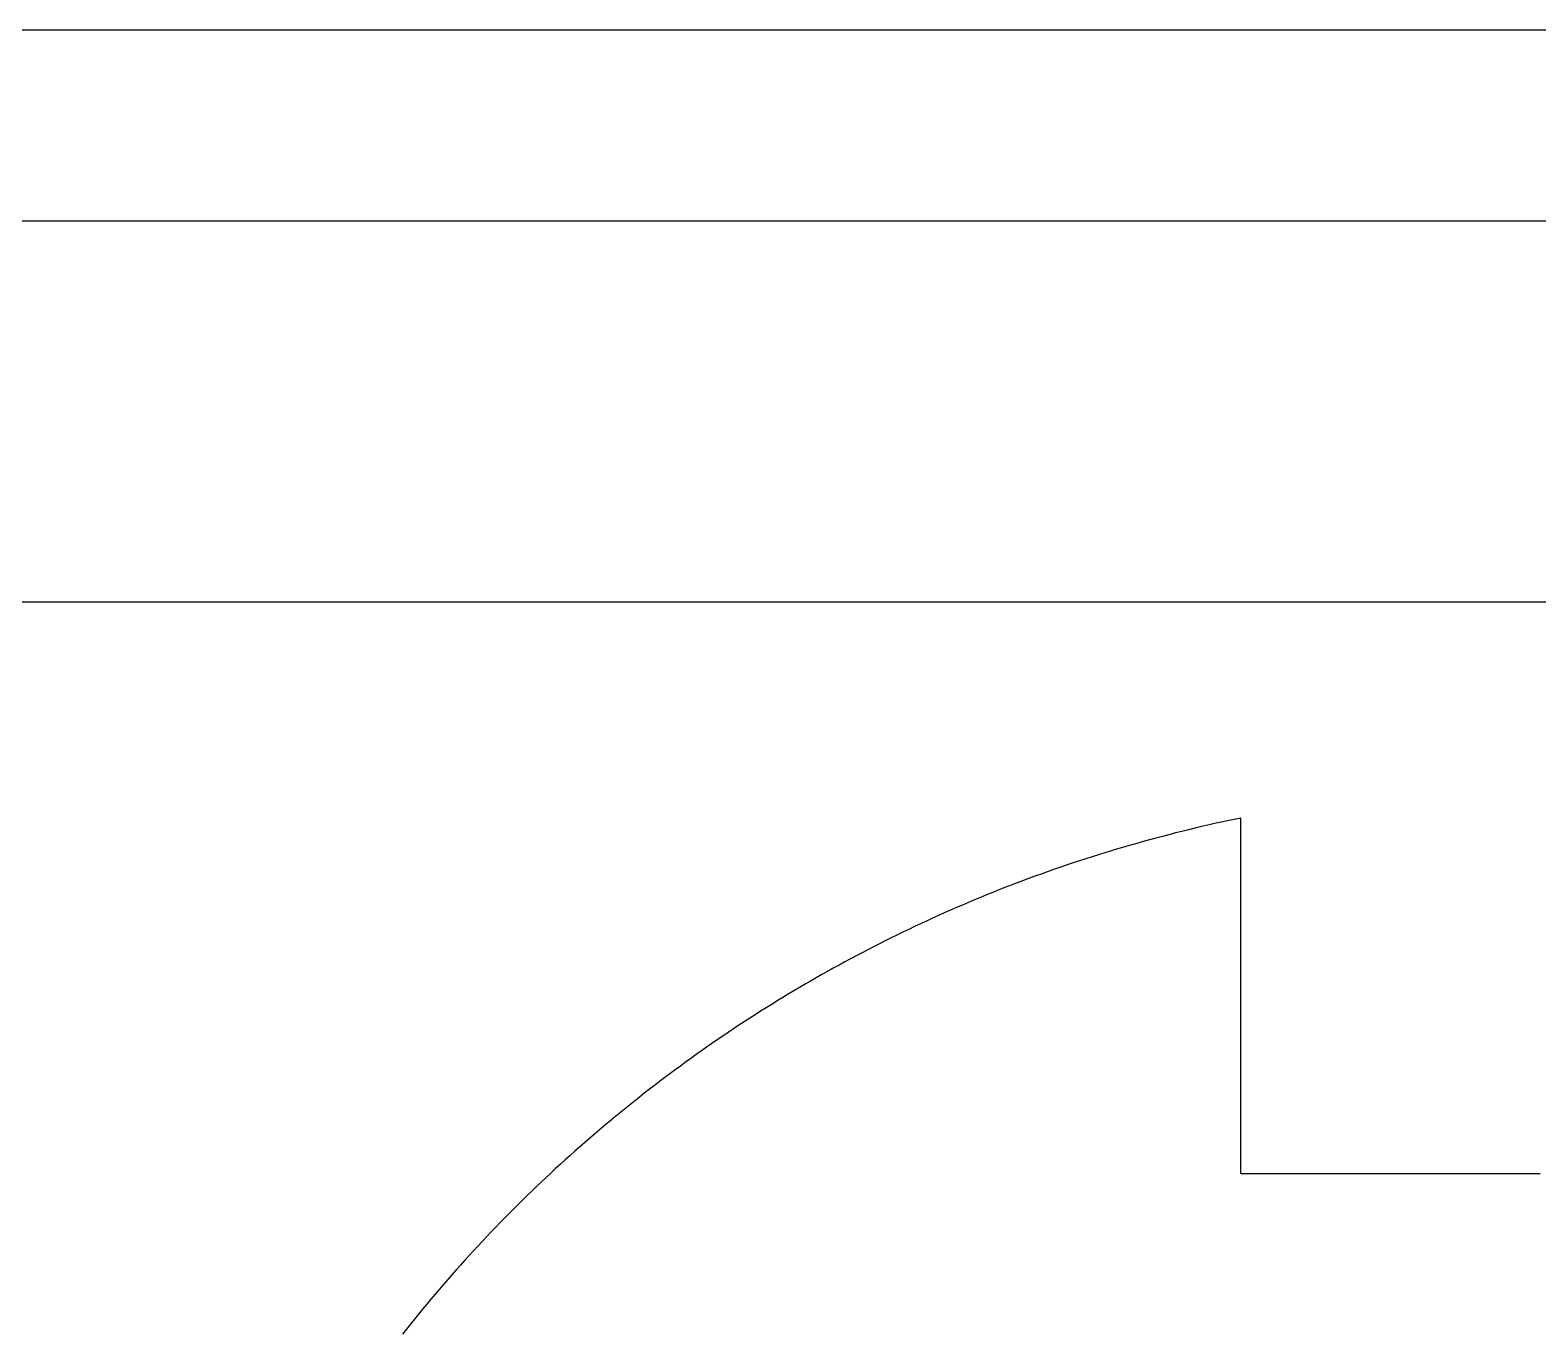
# Model space of a CAD drawing. Extents: x 0 to 279, y 0 to 212.
# Drawn here: x 34.97 to 51.11, y 33.45 to 47.36 of the extents above; entities that cross this region are included whole.
import ezdxf

# ---------------------------------------------------------------- set-up
doc = ezdxf.new("R2010")
doc.units = 0
doc.layers.add('LAYER_1', color=18, linetype='CONTINUOUS')

msp = doc.modelspace()

# ---------------------------------------------------------------- linework, layer by layer
at = {"layer": 'LAYER_1'}
for points in [[(52.292, 47.362), (50.775, 47.362), (49.267, 47.362), (47.766, 47.362), (46.275, 47.362), (44.793, 47.362), (44.057, 47.362), (43.323, 47.362), (42.591, 47.362), (41.863, 47.362), (41.138, 47.362), (40.416, 47.362), (39.697, 47.362), (38.981, 47.362), (38.269, 47.362), (37.56, 47.362), (36.855, 47.362), (36.154, 47.362), (35.456, 47.362), (34.762, 47.362)], [(34.762, 45.323), (35.456, 45.323), (36.154, 45.323), (36.855, 45.323), (37.56, 45.323), (38.269, 45.323), (38.981, 45.323), (39.697, 45.323), (40.416, 45.323), (41.138, 45.323), (41.863, 45.323), (42.591, 45.323), (43.323, 45.323), (44.057, 45.323), (44.794, 45.323), (46.275, 45.323), (47.766, 45.323), (49.267, 45.323), (50.775, 45.323), (52.292, 45.323)], [(34.762, 41.243), (35.456, 41.243), (36.154, 41.243), (36.855, 41.243), (37.56, 41.243), (38.269, 41.243), (38.981, 41.243), (39.697, 41.243), (40.416, 41.243), (41.138, 41.243), (41.863, 41.243), (42.591, 41.243), (43.323, 41.243), (44.057, 41.243), (44.794, 41.243), (46.275, 41.243), (47.766, 41.243), (49.267, 41.243), (50.775, 41.243), (52.292, 41.243)], [(47.928, 38.93), (47.857, 38.915), (47.787, 38.9), (47.717, 38.885), (47.646, 38.87), (47.576, 38.854), (47.506, 38.838), (47.437, 38.821), (47.367, 38.804), (47.297, 38.787), (47.228, 38.77), (47.159, 38.752), (47.089, 38.734), (47.02, 38.716), (46.952, 38.697), (46.883, 38.678), (46.814, 38.659), (46.746, 38.64), (46.677, 38.62), (46.609, 38.6), (46.541, 38.579), (46.473, 38.558), (46.405, 38.537), (46.337, 38.516), (46.27, 38.494), (46.202, 38.472), (46.135, 38.45), (46.068, 38.428), (46.001, 38.405), (45.934, 38.382), (45.867, 38.358), (45.801, 38.334), (45.734, 38.31), (45.668, 38.286), (45.602, 38.261), (45.536, 38.237), (45.47, 38.211), (45.404, 38.186), (45.339, 38.16), (45.273, 38.134), (45.208, 38.108), (45.143, 38.081), (45.078, 38.054), (45.013, 38.027), (44.948, 37.999), (44.884, 37.971), (44.82, 37.943), (44.755, 37.915), (44.691, 37.886), (44.628, 37.857), (44.564, 37.828), (44.5, 37.799), (44.437, 37.769), (44.374, 37.739), (44.311, 37.709), (44.248, 37.678), (44.185, 37.647), (44.122, 37.616), (44.06, 37.584), (43.998, 37.553), (43.936, 37.521), (43.874, 37.488), (43.812, 37.456), (43.751, 37.423), (43.689, 37.39), (43.628, 37.357), (43.567, 37.323), (43.506, 37.289), (43.445, 37.255), (43.385, 37.221), (43.324, 37.186), (43.264, 37.151), (43.204, 37.116), (43.144, 37.081), (43.085, 37.045), (43.025, 37.009), (42.966, 36.973), (42.907, 36.936), (42.848, 36.899), (42.789, 36.862), (42.73, 36.825), (42.672, 36.787), (42.614, 36.75), (42.556, 36.712), (42.498, 36.673), (42.44, 36.635), (42.383, 36.596), (42.325, 36.557), (42.268, 36.518), (42.211, 36.478), (42.155, 36.438), (42.098, 36.398), (42.042, 36.358), (41.986, 36.317), (41.93, 36.276), (41.874, 36.235), (41.818, 36.194), (41.763, 36.153), (41.708, 36.111), (41.653, 36.069), (41.598, 36.027), (41.543, 35.984), (41.489, 35.941), (41.435, 35.898), (41.381, 35.855), (41.327, 35.812), (41.273, 35.768), (41.22, 35.724), (41.167, 35.68), (41.114, 35.635), (41.061, 35.591), (41.009, 35.546), (40.956, 35.501), (40.904, 35.455), (40.852, 35.41), (40.8, 35.364), (40.749, 35.318), (40.697, 35.272), (40.646, 35.225), (40.595, 35.178), (40.545, 35.131), (40.494, 35.084), (40.444, 35.037), (40.394, 34.989), (40.344, 34.941), (40.295, 34.893), (40.245, 34.845), (40.196, 34.797), (40.147, 34.748), (40.098, 34.699), (40.05, 34.65), (40.002, 34.6), (39.953, 34.551), (39.906, 34.501), (39.858, 34.451), (39.811, 34.401), (39.763, 34.35), (39.717, 34.299), (39.67, 34.249), (39.623, 34.197), (39.577, 34.146), (39.531, 34.095), (39.485, 34.043), (39.44, 33.991), (39.394, 33.939), (39.349, 33.886), (39.304, 33.834), (39.26, 33.781), (39.215, 33.728), (39.171, 33.675), (39.127, 33.621), (39.083, 33.568), (39.04, 33.514), (38.997, 33.46), (38.954, 33.406)], [(47.928, 35.125), (47.928, 35.125), (47.928, 35.125), (47.928, 35.125), (47.928, 35.126), (47.928, 35.126), (47.928, 35.127), (47.928, 35.127), (47.928, 35.128), (47.928, 35.128), (47.928, 35.129), (47.928, 35.13), (47.928, 35.131), (47.928, 35.132), (47.928, 35.133), (47.928, 35.135), (47.928, 35.136), (47.928, 35.137), (47.928, 35.139), (47.928, 35.14), (47.928, 35.142), (47.928, 35.144), (47.928, 35.145), (47.928, 35.147), (47.928, 35.149), (47.928, 35.151), (47.928, 35.153), (47.928, 35.156), (47.928, 35.158), (47.928, 35.16), (47.928, 35.163), (47.928, 35.165), (47.928, 35.168), (47.928, 35.173), (47.928, 35.179), (47.928, 35.185), (47.928, 35.191), (47.928, 35.198), (47.928, 35.204), (47.928, 35.212), (47.928, 35.219), (47.928, 35.227), (47.928, 35.235), (47.928, 35.243), (47.928, 35.252), (47.928, 35.26), (47.928, 35.269), (47.928, 35.279), (47.928, 35.288), (47.928, 35.298), (47.928, 35.309), (47.928, 35.319), (47.928, 35.33), (47.928, 35.34), (47.928, 35.352), (47.928, 35.363), (47.928, 35.375), (47.928, 35.387), (47.928, 35.399), (47.928, 35.411), (47.928, 35.424), (47.928, 35.436), (47.928, 35.449), (47.928, 35.463), (47.928, 35.476), (47.928, 35.49), (47.928, 35.504), (47.928, 35.518), (47.928, 35.532), (47.928, 35.547), (47.928, 35.561), (47.928, 35.576), (47.928, 35.592), (47.928, 35.607), (47.928, 35.622), (47.928, 35.638), (47.928, 35.654), (47.928, 35.67), (47.928, 35.686), (47.928, 35.703), (47.928, 35.719), (47.928, 35.736), (47.928, 35.753), (47.928, 35.77), (47.928, 35.788), (47.928, 35.805), (47.928, 35.823), (47.928, 35.841), (47.928, 35.859), (47.928, 35.877), (47.928, 35.895), (47.928, 35.913), (47.928, 35.932), (47.928, 35.951), (47.928, 35.969), (47.928, 35.988), (47.928, 36.007), (47.928, 36.027), (47.928, 36.046), (47.928, 36.065), (47.928, 36.085), (47.928, 36.105), (47.928, 36.125), (47.928, 36.145), (47.928, 36.165), (47.928, 36.185), (47.928, 36.205), (47.928, 36.225), (47.928, 36.246), (47.928, 36.267), (47.928, 36.287), (47.928, 36.308), (47.928, 36.329), (47.928, 36.35), (47.928, 36.371), (47.928, 36.392), (47.928, 36.413), (47.928, 36.456), (47.928, 36.499), (47.928, 36.542), (47.928, 36.585), (47.928, 36.629), (47.928, 36.672), (47.928, 36.716), (47.928, 36.761), (47.928, 36.805), (47.928, 36.849), (47.928, 36.938), (47.928, 37.027), (47.928, 37.116), (47.928, 37.205), (47.928, 37.25), (47.928, 37.294), (47.928, 37.338), (47.928, 37.382), (47.928, 37.426), (47.928, 37.47), (47.928, 37.513), (47.928, 37.556), (47.928, 37.599), (47.928, 37.642), (47.928, 37.663), (47.928, 37.684), (47.928, 37.705), (47.928, 37.726), (47.928, 37.747), (47.928, 37.767), (47.928, 37.788), (47.928, 37.809), (47.928, 37.829), (47.928, 37.85), (47.928, 37.87), (47.928, 37.89), (47.928, 37.91), (47.928, 37.93), (47.928, 37.95), (47.928, 37.97), (47.928, 37.989), (47.928, 38.009), (47.928, 38.028), (47.928, 38.047), (47.928, 38.066), (47.928, 38.085), (47.928, 38.104), (47.928, 38.123), (47.928, 38.141), (47.928, 38.16), (47.928, 38.178), (47.928, 38.196), (47.928, 38.214), (47.928, 38.232), (47.928, 38.249), (47.928, 38.267), (47.928, 38.284), (47.928, 38.301), (47.928, 38.318), (47.928, 38.335), (47.928, 38.352), (47.928, 38.368), (47.928, 38.384), (47.928, 38.401), (47.928, 38.416), (47.928, 38.432), (47.928, 38.448), (47.928, 38.463), (47.928, 38.478), (47.928, 38.493), (47.928, 38.508), (47.928, 38.522), (47.928, 38.537), (47.928, 38.551), (47.928, 38.565), (47.928, 38.578), (47.928, 38.592), (47.928, 38.605), (47.928, 38.618), (47.928, 38.631), (47.928, 38.644), (47.928, 38.656), (47.928, 38.668), (47.928, 38.68), (47.928, 38.692), (47.928, 38.703), (47.928, 38.714), (47.928, 38.725), (47.928, 38.736), (47.928, 38.746), (47.928, 38.756), (47.928, 38.766), (47.928, 38.776), (47.928, 38.785), (47.928, 38.794), (47.928, 38.803), (47.928, 38.812), (47.928, 38.82), (47.928, 38.828), (47.928, 38.836), (47.928, 38.843), (47.928, 38.85), (47.928, 38.857), (47.928, 38.864), (47.928, 38.87), (47.928, 38.876), (47.928, 38.881), (47.928, 38.887), (47.928, 38.889), (47.928, 38.892), (47.928, 38.894), (47.928, 38.897), (47.928, 38.899), (47.928, 38.901), (47.928, 38.903), (47.928, 38.905), (47.928, 38.907), (47.928, 38.909), (47.928, 38.911), (47.928, 38.913), (47.928, 38.914), (47.928, 38.916), (47.928, 38.917), (47.928, 38.919), (47.928, 38.92), (47.928, 38.921), (47.928, 38.922), (47.928, 38.923), (47.928, 38.924), (47.928, 38.925), (47.928, 38.926), (47.928, 38.927), (47.928, 38.927), (47.928, 38.928), (47.928, 38.929), (47.928, 38.929), (47.928, 38.929), (47.928, 38.929), (47.928, 38.93), (47.928, 38.93)], [(47.928, 35.125), (47.928, 35.125), (47.928, 35.125), (47.929, 35.125), (47.929, 35.125), (47.93, 35.125), (47.931, 35.125), (47.931, 35.125), (47.932, 35.125), (47.934, 35.125), (47.935, 35.125), (47.936, 35.125), (47.938, 35.125), (47.94, 35.125), (47.941, 35.125), (47.943, 35.125), (47.946, 35.125), (47.948, 35.125), (47.95, 35.125), (47.953, 35.125), (47.955, 35.125), (47.958, 35.125), (47.961, 35.125), (47.964, 35.125), (47.967, 35.125), (47.97, 35.125), (47.974, 35.125), (47.977, 35.125), (47.981, 35.125), (47.985, 35.125), (47.989, 35.125), (47.993, 35.125), (47.997, 35.125), (48.005, 35.125), (48.014, 35.125), (48.024, 35.125), (48.034, 35.125), (48.045, 35.125), (48.056, 35.125), (48.067, 35.125), (48.079, 35.125), (48.092, 35.125), (48.105, 35.125), (48.118, 35.125), (48.132, 35.125), (48.146, 35.125), (48.16, 35.125), (48.175, 35.125), (48.191, 35.125), (48.207, 35.125), (48.223, 35.125), (48.24, 35.125), (48.257, 35.125), (48.274, 35.125), (48.292, 35.125), (48.311, 35.125), (48.329, 35.125), (48.349, 35.125), (48.368, 35.125), (48.388, 35.125), (48.408, 35.125), (48.429, 35.125), (48.45, 35.125), (48.471, 35.125), (48.493, 35.125), (48.515, 35.125), (48.537, 35.125), (48.56, 35.125), (48.583, 35.125), (48.606, 35.125), (48.63, 35.125), (48.654, 35.125), (48.678, 35.125), (48.703, 35.125), (48.728, 35.125), (48.753, 35.125), (48.779, 35.125), (48.805, 35.125), (48.831, 35.125), (48.857, 35.125), (48.884, 35.125), (48.911, 35.125), (48.938, 35.125), (48.966, 35.125), (48.994, 35.125), (49.022, 35.125), (49.05, 35.125), (49.079, 35.125), (49.108, 35.125), (49.137, 35.125), (49.166, 35.125), (49.196, 35.125), (49.226, 35.125), (49.256, 35.125), (49.286, 35.125), (49.316, 35.125), (49.347, 35.125), (49.378, 35.125), (49.409, 35.125), (49.44, 35.125), (49.472, 35.125), (49.504, 35.125), (49.536, 35.125), (49.568, 35.125), (49.6, 35.125), (49.632, 35.125), (49.665, 35.125), (49.698, 35.125), (49.731, 35.125), (49.764, 35.125), (49.797, 35.125), (49.83, 35.125), (49.864, 35.125), (49.898, 35.125), (49.931, 35.125), (49.965, 35.125), (49.999, 35.125), (50.068, 35.125), (50.137, 35.125), (50.206, 35.125), (50.276, 35.125), (50.346, 35.125), (50.417, 35.125), (50.487, 35.125), (50.558, 35.125), (50.629, 35.125), (50.701, 35.125), (50.844, 35.125), (50.987, 35.125), (51.131, 35.125)]]:
    msp.add_lwpolyline(points, dxfattribs=at)

doc.saveas('drawing.dxf')
